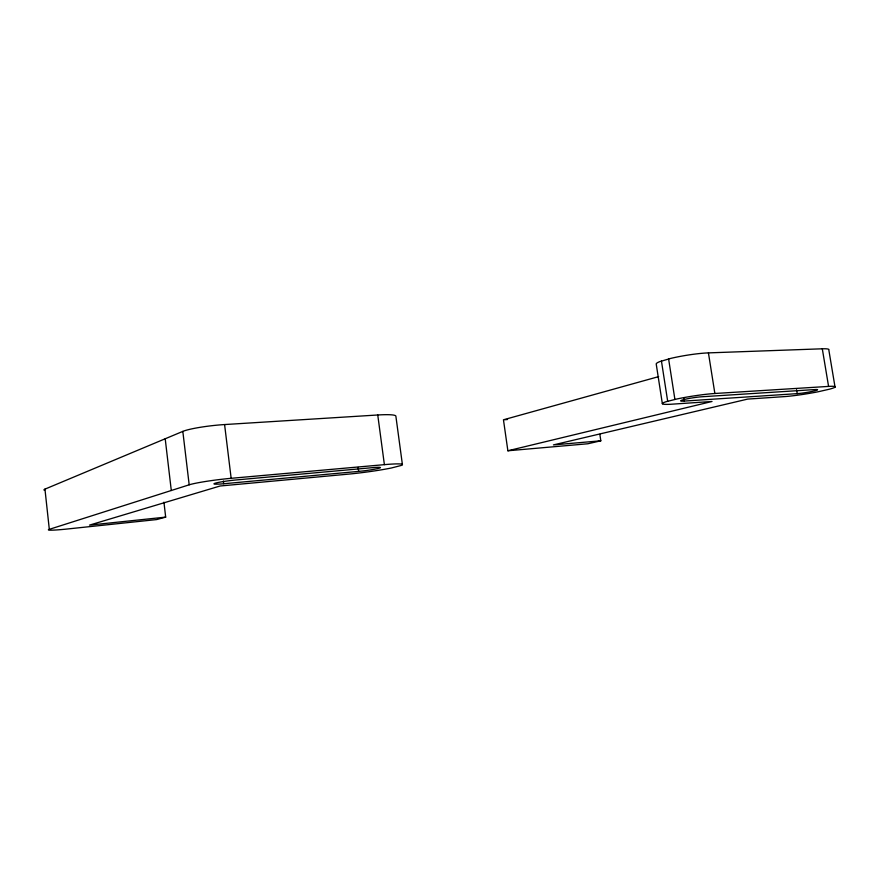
<?xml version="1.0" encoding="UTF-8"?>
<svg xmlns="http://www.w3.org/2000/svg" width="879" height="879" viewBox="0 0 879 879"><rect width="100%" height="100%" fill="white"/><g stroke="black" fill="none" stroke-linecap="round" stroke-linejoin="round"><path stroke-width="1.32" d="M44.576 490.306A28.161 2.351 -6.4 0 1 44.95 489.131L182.821 431.391A31.655 3.725 -6.6 0 1 224.584 424.557L377.75 414.987A36.874 4.12 -7.4 0 1 395.891 416.305L402.417 464.65M835.05 387.123L828.842 350.062A29.326 3.153 -9.7 0 0 822.304 348.798L708.43 352.886A30.941 3.736 -9.3 0 0 670.809 358.379L659.821 361.599A30.941 3.736 -9.3 0 0 656.228 364.082L662.359 403.714M44.95 489.131L49.312 529.334L189.183 484.812A31.776 2.417 -7.1 0 1 231.155 478.308L384.387 464.65A37.006 2.681 -7.6 0 1 400.967 465.529L391.375 467.991A37.006 2.681 -7.6 0 1 348.183 474.155L220.102 485.999L89.504 525.115L165.681 517.127L163.933 502.173M599.852 434.303L600.818 440.808L553.429 444.906L747.699 399.088L784.277 396.627A29.403 2.34 -9.2 0 0 818.184 391.759L829.677 389.133A29.403 2.34 -9.2 0 0 828.578 386.408L714.869 393.495A31.029 2.78 -8.9 0 0 677.116 398.934L666.029 401.725A31.029 2.78 -8.9 0 0 671.721 404.197L712.012 401.483L507.875 450.773L503.458 419.788L658.646 376.63M165.681 517.127L156.682 519.566L65.211 529.224A28.249 1.527 -6.9 0 1 49.312 529.334M600.818 440.808L587.875 443.763L507.875 450.773M223.705 483.747L358.665 471.397A14.8 1.077 -7.6 0 0 378.574 468.353A14.8 1.077 -7.6 0 0 373.146 467.606L236.341 479.934A16.075 1.209 -7.1 0 0 215.267 483.186A16.075 1.209 -7.1 0 0 223.705 483.747L223.376 481.044M504.81 419.701L507.524 419.514M684.301 401.077L797.22 393.638A11.757 0.934 -9.2 0 0 813.536 391.111A11.757 0.934 -9.2 0 0 814.932 389.562L701.552 396.792A12.405 1.11 -8.9 0 0 684.17 399.505A12.405 1.11 -8.9 0 0 684.301 401.077L683.895 398.44M822.304 348.798L828.578 386.408M796.572 389.716L797.22 393.638M708.43 352.886L714.869 393.495M668.611 358.962L674.907 399.44M661.447 361.049L667.677 401.263M377.75 414.987L384.387 464.65M358.149 467.397L358.665 471.397M224.584 424.557L231.155 478.308M182.821 431.391L189.183 484.812M165.208 438.775L171.295 490.504"/></g></svg>
